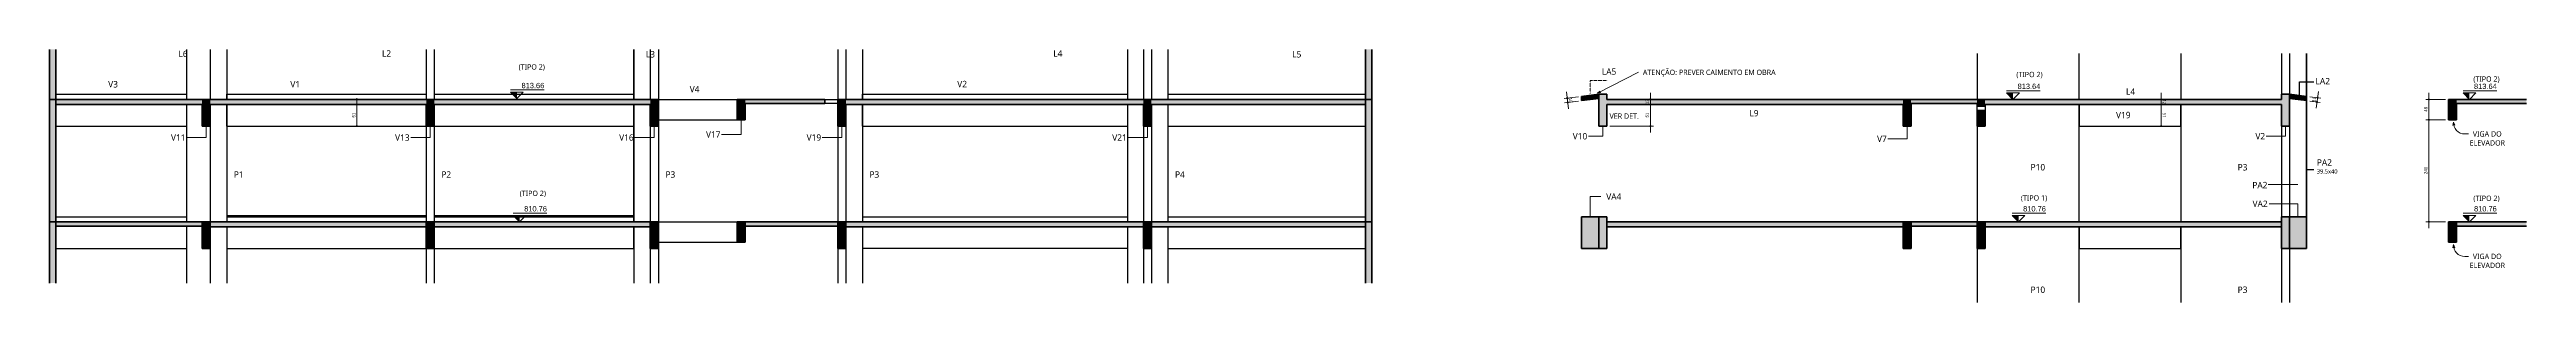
# Model space of a CAD drawing. Header units: centimetres. Extents: x -1981 to 73905, y -3196 to 88043.
# Drawn here: x 2123 to 7943, y 80886 to 81481 of the extents above.
import ezdxf

# ---------------------------------------------------------------- set-up
doc = ezdxf.new("R2010")
doc.units = ezdxf.units.CM
doc.linetypes.add('Dash dot', pattern=[1.5875, 0.635, -0.47625, 0, -0.47625])
for name, color, linetype, lineweight in [('A-ANNO-DIMS', 7, 'Continuous', 9), ('A-ANNO-DIMS-50', 7, 'Continuous', 9), ('A-DETL-THIN', 7, 'Continuous', 25), ('A-FLOR', 7, 'Continuous', 25), ('A-FLOR-IDEN', 7, 'Continuous', 9), ('G-ANNO-DIMS', 7, 'Continuous', 9), ('G-ANNO-TEXT', 7, 'Continuous', 9), ('S-BEAM', 7, 'Continuous', 25), ('S-BEAM-IDEN', 7, 'Continuous', 9), ('S-COLS', 7, 'Continuous', 25), ('S-COLS-IDEN', 7, 'Continuous', 9)]:
    doc.layers.add(name, color=color, linetype=linetype, lineweight=lineweight)
doc.layers.add('A-DETL', color=7, linetype='Continuous', lineweight=18, true_color=0x00a600)
doc.styles.add('Arial_1', font='arial.ttf', dxfattribs={"width": 0.9, "height": 7.5})
doc.styles.add('Arial_2', font='arial.ttf', dxfattribs={"height": 12.5})
doc.styles.add('Gadugi', font='gadugi.ttf', dxfattribs={"height": 15})
doc.styles.add('Gadugi_1', font='gadugi.ttf', dxfattribs={"height": 10})
doc.styles.add('Gadugi_4', font='gadugi.ttf', dxfattribs={"height": 12.5})
doc.styles.add('Gadugi_5', font='gadugi.ttf', dxfattribs={"width": 0.9, "height": 7.5})
doc.dimstyles.new('PED_1_5mm_DIR', dxfattribs={"dimscale": 30.48, "dimtxt": 7.778718, "dimasz": 0.328084, "dimexe": 0.246063, "dimexo": 0.246063, "dimgap": 0.049213, "dimtad": 1, "dimdec": 1, "dimrnd": 0.5, "dimdsep": 46, "dimtxsty": 'Gadugi_5', "dimblk1": 'DOTSMALL', "dimblk2": 'DOTSMALL', "dimsah": 1, "dimcen": 0.09, "dimdle": 0.492126, "dimazin": 0, "dimtfac": 1, "dimtdec": 4, "dimtix": 1, "dimtmove": 0, "dimatfit": 3, "dimfxl": 1, "dimtvp": 1, "dimtolj": 1, "dimtzin": 0, "dimarcsym": 2})
doc.dimstyles.new('PED_1_5mm_ESQ', dxfattribs={"dimscale": 30.48, "dimtxt": 7.651945, "dimasz": 0.328084, "dimexe": 0.246063, "dimexo": 0.246063, "dimgap": 0.049213, "dimtad": 1, "dimdec": 1, "dimrnd": 0.5, "dimdsep": 46, "dimtxsty": 'Arial_1', "dimblk1": 'DOTSMALL', "dimblk2": 'DOTSMALL', "dimsah": 1, "dimcen": 0.09, "dimdle": 0.492126, "dimazin": 0, "dimtfac": 1, "dimtdec": 4, "dimtix": 1, "dimtmove": 0, "dimatfit": 3, "dimfxl": 1, "dimtvp": 1, "dimtolj": 1, "dimtzin": 0, "dimarcsym": 2})

# ---------------------------------------------------------------- blocks, each defined once
blk = doc.blocks.new('DIMBLOCK257-CT A 001 - CORTE A-A TIPO 2')
at = {"layer": 'A-ANNO-DIMS-50'}
h = blk.add_hatch(color=256, dxfattribs=at)
edge = h.paths.add_edge_path(flags=0)
edge.add_arc((2845.6, 81352), 1.25, 0, 360)
h = blk.add_hatch(color=256, dxfattribs=at)
edge = h.paths.add_edge_path(flags=0)
edge.add_arc((2845.6, 81301), 1.25, 0, 360)
for p, q in [((2845.6, 81367), (2845.6, 81301)), ((2839.8, 81352), (2853.1, 81352)), ((2845.6, 81352), (2839.8, 81352)), ((2839.8, 81301), (2853.1, 81301)), ((2845.6, 81301), (2839.8, 81301))]:
    blk.add_line(p, q, dxfattribs=at)
for centre in [(2845.6, 81352), (2845.6, 81301)]:
    blk.add_circle(centre, 1.25, dxfattribs=at)
at = {"layer": 'A-ANNO-DIMS-50', "color": 0, "insert": (2834.3, 81321.3), "char_height": 7.5, "width": 12.431, "attachment_point": 1, "rotation": 90, "line_spacing_factor": 0.941778, "style": 'Arial_1'}
blk.add_mtext('51', dxfattribs=at)
blk = doc.blocks.new('_DotSmall')
at = {"color": 0, "linetype": 'ByBlock', "const_width": 0.5}
blk.add_lwpolyline([(-0.0625, 0, 1), (0.0625, 0, 1)], format="xyb", close=True, dxfattribs=at)
blk = doc.blocks.new('Elevações de ponto - SIMBOLO DE NÍVEL-CORTE-2219088-CT A 001 - CORTE A-A TIPO 2')
at = {"layer": 'G-ANNO-DIMS'}
blk.add_hatch(color=256, dxfattribs=at).paths.add_polyline_path([(-660.7, 81380.9), (-660.7, 81365.9), (-675.7, 81380.9)], flags=0)
for p, q in [((-596.5, 81386), (-675.7, 81386)), ((-660.7, 81365.9), (-675.7, 81380.9)), ((-675.7, 81380.9), (-645.7, 81380.9)), ((-645.7, 81380.9), (-660.7, 81365.9))]:
    blk.add_line(p, q, dxfattribs=at)
blk = doc.blocks.new('DIMBLOCK258-CT A 002 - CORTE B-B TIPO 2')
at = {"layer": 'A-ANNO-DIMS-50'}
h = blk.add_hatch(color=256, dxfattribs=at)
edge = h.paths.add_edge_path(flags=0)
edge.add_arc((7084.8, 81364), 1.25, 0, 360)
h = blk.add_hatch(color=256, dxfattribs=at)
edge = h.paths.add_edge_path(flags=0)
edge.add_arc((7084.8, 81352), 1.25, 0, 360)
for p, q in [((7079.1, 81364), (7092.3, 81364)), ((7084.8, 81364), (7079.1, 81364)), ((7084.8, 81379), (7084.8, 81352)), ((7079.1, 81352), (7092.3, 81352)), ((7084.8, 81352), (7079.1, 81352))]:
    blk.add_line(p, q, dxfattribs=at)
for centre in [(7084.8, 81364), (7084.8, 81352)]:
    blk.add_circle(centre, 1.25, dxfattribs=at)
at = {"layer": 'A-ANNO-DIMS-50', "color": 0, "insert": (7096.1, 81363.7), "char_height": 7.5, "width": 13.772, "attachment_point": 1, "rotation": 270, "line_spacing_factor": 1.02016, "style": 'Gadugi_5'}
blk.add_mtext('12', dxfattribs=at)
blk = doc.blocks.new('DIMBLOCK259-CT A 002 - CORTE B-B TIPO 2')
at = {"layer": 'A-ANNO-DIMS-50'}
h = blk.add_hatch(color=256, dxfattribs=at)
edge = h.paths.add_edge_path(flags=0)
edge.add_arc((7084.8, 81352), 1.25, 0, 360)
h = blk.add_hatch(color=256, dxfattribs=at)
edge = h.paths.add_edge_path(flags=0)
edge.add_arc((7084.8, 81301), 1.25, 0, 360)
for p, q in [((7079.1, 81352), (7092.3, 81352)), ((7084.8, 81352), (7079.1, 81352)), ((7084.8, 81352), (7084.8, 81301)), ((7079.1, 81301), (7092.3, 81301)), ((7084.8, 81301), (7079.1, 81301))]:
    blk.add_line(p, q, dxfattribs=at)
for centre in [(7084.8, 81352), (7084.8, 81301)]:
    blk.add_circle(centre, 1.25, dxfattribs=at)
at = {"layer": 'A-ANNO-DIMS-50', "color": 0, "insert": (7096.1, 81332.2), "char_height": 7.5, "width": 13.772, "attachment_point": 1, "rotation": 270, "line_spacing_factor": 1.02016, "style": 'Gadugi_5'}
blk.add_mtext('51', dxfattribs=at)
blk = doc.blocks.new('DIMBLOCK260-CT A 002 - CORTE B-B TIPO 2')
at = {"layer": 'A-ANNO-DIMS-50'}
h = blk.add_hatch(color=256, dxfattribs=at)
edge = h.paths.add_edge_path(flags=0)
edge.add_arc((7452.2, 81367.8), 1.25, 0, 360)
h = blk.add_hatch(color=256, dxfattribs=at)
edge = h.paths.add_edge_path(flags=0)
edge.add_arc((7451, 81357.8), 1.25, 0, 360)
for p, q in [((7433.7, 81370.1), (7459.7, 81366.8)), ((7452.2, 81367.8), (7433.7, 81370.1)), ((7433.7, 81360), (7458.4, 81356.9)), ((7451, 81357.8), (7433.7, 81360)), ((7454.1, 81382.6), (7449.1, 81342.9))]:
    blk.add_line(p, q, dxfattribs=at)
for centre in [(7452.2, 81367.8), (7451, 81357.8)]:
    blk.add_circle(centre, 1.25, dxfattribs=at)
at = {"layer": 'A-ANNO-DIMS-50', "color": 0, "insert": (7439.8, 81359), "char_height": 7.5, "width": 12.431, "attachment_point": 1, "rotation": 82.87498, "line_spacing_factor": 0.941778, "style": 'Arial_1'}
blk.add_mtext('10', dxfattribs=at)
blk = doc.blocks.new('DIMBLOCK261-CT A 002 - CORTE B-B TIPO 2')
at = {"layer": 'A-ANNO-DIMS-50'}
h = blk.add_hatch(color=256, dxfattribs=at)
edge = h.paths.add_edge_path(flags=0)
edge.add_arc((5689.1, 81366.7), 1.25, 0, 360)
h = blk.add_hatch(color=256, dxfattribs=at)
edge = h.paths.add_edge_path(flags=0)
edge.add_arc((5690.4, 81356.8), 1.25, 0, 360)
for p, q in [((5715.7, 81370.1), (5681.7, 81365.8)), ((5715.7, 81360), (5682.9, 81355.9)), ((5687.3, 81381.6), (5692.2, 81341.9)), ((5689.1, 81366.7), (5715.7, 81370.1)), ((5690.4, 81356.8), (5715.7, 81360))]:
    blk.add_line(p, q, dxfattribs=at)
for centre in [(5689.1, 81366.7), (5690.4, 81356.8)]:
    blk.add_circle(centre, 1.25, dxfattribs=at)
at = {"layer": 'A-ANNO-DIMS-50', "color": 0, "insert": (5700.2, 81368.3), "char_height": 7.5, "width": 12.431, "attachment_point": 1, "rotation": 277.12502, "line_spacing_factor": 0.941778, "style": 'Arial_1'}
blk.add_mtext('10', dxfattribs=at)
blk = doc.blocks.new('DIMBLOCK262-CT A 002 - CORTE B-B TIPO 2')
at = {"layer": 'A-ANNO-DIMS-50'}
h = blk.add_hatch(color=256, dxfattribs=at)
edge = h.paths.add_edge_path(flags=0)
edge.add_arc((5884.6, 81364), 1.25, 0, 360)
h = blk.add_hatch(color=256, dxfattribs=at)
edge = h.paths.add_edge_path(flags=0)
edge.add_arc((5884.6, 81352), 1.25, 0, 360)
for p, q in [((5878.8, 81364), (5892.1, 81364)), ((5884.6, 81364), (5878.8, 81364)), ((5884.6, 81379), (5884.6, 81352)), ((5878.8, 81352), (5892.1, 81352)), ((5884.6, 81352), (5878.8, 81352))]:
    blk.add_line(p, q, dxfattribs=at)
for centre in [(5884.6, 81364), (5884.6, 81352)]:
    blk.add_circle(centre, 1.25, dxfattribs=at)
at = {"layer": 'A-ANNO-DIMS-50', "color": 0, "insert": (5873.3, 81352.8), "char_height": 7.5, "width": 12.431, "attachment_point": 1, "rotation": 90, "line_spacing_factor": 0.941778, "style": 'Arial_1'}
blk.add_mtext('12', dxfattribs=at)
blk = doc.blocks.new('DIMBLOCK263-CT A 002 - CORTE B-B TIPO 2')
at = {"layer": 'A-ANNO-DIMS-50'}
h = blk.add_hatch(color=256, dxfattribs=at)
edge = h.paths.add_edge_path(flags=0)
edge.add_arc((5884.6, 81352), 1.25, 0, 360)
h = blk.add_hatch(color=256, dxfattribs=at)
edge = h.paths.add_edge_path(flags=0)
edge.add_arc((5884.6, 81301), 1.25, 0, 360)
for p, q in [((5878.8, 81352), (5892.1, 81352)), ((5884.6, 81352), (5878.8, 81352)), ((5884.6, 81352), (5884.6, 81286)), ((5789.7, 81301), (5892.1, 81301)), ((5884.6, 81301), (5789.7, 81301))]:
    blk.add_line(p, q, dxfattribs=at)
for centre in [(5884.6, 81352), (5884.6, 81301)]:
    blk.add_circle(centre, 1.25, dxfattribs=at)
at = {"layer": 'A-ANNO-DIMS-50', "color": 0, "insert": (5873.3, 81321.3), "char_height": 7.5, "width": 12.431, "attachment_point": 1, "rotation": 90, "line_spacing_factor": 0.941778, "style": 'Arial_1'}
blk.add_mtext('51', dxfattribs=at)
blk = doc.blocks.new('Elevações de ponto - SIMBOLO DE NÍVEL-CORTE-2219088-CT A 002 - CORTE B-B TIPO 2')
at = {"layer": 'G-ANNO-DIMS'}
blk.add_hatch(color=256, dxfattribs=at).paths.add_polyline_path([(57.5, 81379), (57.5, 81364), (42.5, 81379)], flags=0)
for p, q in [((121.7, 81384.1), (42.5, 81384.1)), ((57.5, 81364), (42.5, 81379)), ((42.5, 81379), (72.5, 81379)), ((72.5, 81379), (57.5, 81364))]:
    blk.add_line(p, q, dxfattribs=at)
blk = doc.blocks.new('DIMBLOCK264-CT G 001 - CORTE DO ELEVADOR')
at = {"layer": 'A-ANNO-DIMS-50'}
h = blk.add_hatch(color=256, dxfattribs=at)
edge = h.paths.add_edge_path(flags=0)
edge.add_arc((7713.9, 81364), 1.25, 0, 360)
h = blk.add_hatch(color=256, dxfattribs=at)
edge = h.paths.add_edge_path(flags=0)
edge.add_arc((7713.9, 81316), 1.25, 0, 360)
for p, q in [((7752.5, 81364), (7706.4, 81364)), ((7713.9, 81379), (7713.9, 81301)), ((7713.9, 81364), (7752.5, 81364)), ((7752.5, 81316), (7706.4, 81316)), ((7713.9, 81316), (7752.5, 81316))]:
    blk.add_line(p, q, dxfattribs=at)
for centre in [(7713.9, 81364), (7713.9, 81316)]:
    blk.add_circle(centre, 1.25, dxfattribs=at)
at = {"layer": 'A-ANNO-DIMS-50', "color": 0, "insert": (7702.6, 81334.8), "char_height": 7.5, "width": 12.431, "attachment_point": 1, "rotation": 90, "line_spacing_factor": 0.941778, "style": 'Arial_1'}
blk.add_mtext('48', dxfattribs=at)
blk = doc.blocks.new('Elevações de ponto - SIMBOLO DE NÍVEL-CORTE-2219088-CT G 001 - CORTE DO ELEVADOR')
at = {"layer": 'G-ANNO-DIMS'}
blk.add_hatch(color=256, dxfattribs=at).paths.add_polyline_path([(-94.3, 81379), (-94.3, 81364), (-109.3, 81379)], flags=0)
for p, q in [((-30.1, 81384.1), (-109.3, 81384.1)), ((-94.3, 81364), (-109.3, 81379)), ((-109.3, 81379), (-79.3, 81379)), ((-79.3, 81379), (-94.3, 81364))]:
    blk.add_line(p, q, dxfattribs=at)
blk = doc.blocks.new('DIMBLOCK265-CT G 001 - CORTE DO ELEVADOR')
at = {"layer": 'A-ANNO-DIMS-50'}
h = blk.add_hatch(color=256, dxfattribs=at)
edge = h.paths.add_edge_path(flags=0)
edge.add_arc((7713.9, 81316), 1.25, 0, 360)
h = blk.add_hatch(color=256, dxfattribs=at)
edge = h.paths.add_edge_path(flags=0)
edge.add_arc((7713.9, 81076), 1.25, 0, 360)
for p, q in [((7752.5, 81316), (7706.4, 81316)), ((7713.9, 81331), (7713.9, 81061)), ((7713.9, 81316), (7752.5, 81316)), ((7752.5, 81076), (7706.4, 81076)), ((7713.9, 81076), (7752.5, 81076))]:
    blk.add_line(p, q, dxfattribs=at)
for centre in [(7713.9, 81316), (7713.9, 81076)]:
    blk.add_circle(centre, 1.25, dxfattribs=at)
at = {"layer": 'A-ANNO-DIMS-50', "color": 0, "insert": (7702.6, 81188.2), "char_height": 7.5, "width": 18.647, "attachment_point": 1, "rotation": 90, "line_spacing_factor": 0.941778, "style": 'Arial_1'}
blk.add_mtext('240', dxfattribs=at)

msp = doc.modelspace()

# ---------------------------------------------------------------- hatches: boundary and pattern name
at = {"layer": 'A-FLOR', "true_color": 0xa6a6a6}
for points in [[(2138.34, 81352), (2481.83, 81352), (2481.83, 81364), (2138.34, 81364)], [(2513.94, 81352), (3008.33, 81352), (3008.33, 81364), (2500.83, 81364), (2500.83, 81352)], [(3526.55, 81352), (3534.83, 81352), (3534.83, 81364), (3027.33, 81364), (3027.33, 81352), (3495.85, 81352)], [(3886.45, 81354), (3945.33, 81354), (3945.33, 81364), (3757.83, 81364), (3757.83, 81354), (3765.38, 81354)], [(3994.33, 81352), (4693.34, 81352), (4693.34, 81364), (3994.33, 81364)], [(4712.34, 81352), (5215.34, 81352), (5215.34, 81364), (4712.34, 81364)], [(5723.17, 81360.92), (5763.17, 81365.92), (5763.17, 81376), (5723.17, 81371), (5723.17, 81365.92)], [(6478.24, 81352), (6478.24, 81364), (5782.17, 81364), (5782.17, 81352)], [(6497.24, 81354), (6652.24, 81354), (6652.24, 81364), (6497.24, 81364)], [(7259.32, 81352), (7367.24, 81352), (7367.24, 81364), (6671.24, 81364), (6671.24, 81352), (7231.12, 81352)], [(7426.24, 81360.92), (7426.24, 81371), (7386.24, 81376), (7386.24, 81365.92), (7401.62, 81364)], [(7943.07, 81354), (7943.07, 81364), (7778.97, 81364), (7778.97, 81354)], [(2500.83, 81064), (3008.33, 81064), (3008.33, 81076), (2500.83, 81076), (2500.83, 81066)], [(3534.83, 81064), (3534.83, 81076), (3027.33, 81076), (3027.33, 81064), (3534.07, 81064)], [(3994.33, 81064), (4693.34, 81064), (4693.34, 81076), (3994.33, 81076)], [(4712.34, 81064), (5215.34, 81064), (5215.34, 81076), (4712.34, 81076)], [(6478.24, 81064), (6478.24, 81076), (5782.17, 81076), (5782.17, 81064)], [(6497.24, 81066), (6652.24, 81066), (6652.24, 81076), (6497.24, 81076)], [(7254.62, 81064), (7367.24, 81064), (7367.24, 81076), (6671.24, 81076), (6671.24, 81064), (7131.24, 81064)], [(7778.97, 81066), (7943.07, 81066), (7943.07, 81076), (7778.97, 81076)]]:
    msp.add_hatch(color=253, dxfattribs=at).paths.add_polyline_path(points, flags=0)
h = msp.add_hatch(color=253, dxfattribs=at)
h.paths.add_polyline_path([(3886.45, 81066), (3975.33, 81066), (3975.33, 81076), (3757.83, 81076), (3757.83, 81066), (3765.38, 81066)], flags=0)
h.paths.add_polyline_path([(2138.34, 81066), (2481.83, 81066), (2481.83, 81076), (2138.34, 81076)], flags=0)
at = {"layer": 'S-BEAM', "true_color": 0xa6a6a6}
for points in [[(2500.83, 81301), (2500.83, 81364), (2481.83, 81364), (2481.83, 81301)], [(3027.33, 81301), (3027.33, 81364), (3008.33, 81364), (3008.33, 81301)], [(3535.35, 81301), (3553.83, 81301), (3553.83, 81364), (3534.83, 81364), (3534.83, 81301)], [(3757.83, 81316), (3757.83, 81364), (3738.83, 81364), (3738.83, 81316)], [(3994.33, 81301), (3994.33, 81364), (3975.33, 81364), (3975.33, 81301), (3993.35, 81301)], [(4712.34, 81301), (4712.34, 81364), (4693.34, 81364), (4693.34, 81301)], [(5782.17, 81301), (5782.17, 81376), (5763.17, 81376), (5763.17, 81301)], [(6497.24, 81301), (6497.24, 81364), (6478.24, 81364), (6478.24, 81301)], [(7386.24, 81301), (7386.24, 81376), (7367.24, 81376), (7367.24, 81301)], [(7759.97, 81316), (7778.97, 81316), (7778.97, 81364), (7759.97, 81364), (7759.97, 81354)], [(2500.83, 81013), (2500.83, 81076), (2481.83, 81076), (2481.83, 81013)], [(3008.33, 81013), (3027.33, 81013), (3027.33, 81076), (3008.33, 81076), (3008.33, 81015)], [(3535.35, 81013), (3553.83, 81013), (3553.83, 81076), (3534.83, 81076), (3534.83, 81013)], [(3738.83, 81028), (3757.83, 81028), (3757.83, 81076), (3738.83, 81076), (3738.83, 81049.18)], [(3975.33, 81013), (3994.33, 81013), (3994.33, 81076), (3975.33, 81076), (3975.33, 81014.5)], [(4712.34, 81013), (4712.34, 81076), (4693.34, 81076), (4693.34, 81013)], [(5763.17, 81013), (5763.17, 81088), (5723.17, 81088), (5723.17, 81013)], [(5782.17, 81013), (5782.17, 81088), (5763.17, 81088), (5763.17, 81013)], [(6497.24, 81013), (6497.24, 81076), (6478.24, 81076), (6478.24, 81013)], [(6671.24, 81013), (6671.24, 81076), (6652.24, 81076), (6652.24, 81013), (6667.08, 81013)], [(7367.24, 81013), (7386.24, 81013), (7386.24, 81088), (7367.24, 81088), (7367.24, 81014.5)], [(7426.24, 81013), (7426.24, 81088), (7386.24, 81088), (7386.24, 81013)], [(7759.97, 81028), (7778.97, 81028), (7778.97, 81076), (7759.97, 81076), (7759.97, 81066)]]:
    msp.add_hatch(color=253, dxfattribs=at).paths.add_polyline_path(points, flags=0)
h = msp.add_hatch(color=253, dxfattribs=at)
h.paths.add_polyline_path([(6671.24, 81301), (6671.24, 81338), (6652.24, 81338), (6652.24, 81301), (6667.08, 81301)], flags=0)
h.paths.add_polyline_path([(6671.24, 81348), (6671.24, 81364), (6652.24, 81364), (6652.24, 81348), (6670.18, 81348)], flags=0)
at = {"layer": 'S-COLS', "true_color": 0xa6a6a6}
for points in [[(2125.11, 81364), (2138.34, 81364), (2138.34, 81481.23), (2123.34, 81481.23), (2123.34, 81364)], [(5215.34, 81364), (5230.34, 81364), (5230.34, 81481.23), (5215.34, 81481.23), (5215.34, 81376)], [(2123.34, 81076), (2138.34, 81076), (2138.34, 81364), (2123.34, 81364)], [(5230.34, 81076), (5230.34, 81364), (5215.34, 81364), (5215.34, 81076)], [(2123.34, 80931.74), (2138.34, 80931.74), (2138.34, 81076), (2123.34, 81076), (2123.34, 81013)], [(5222.53, 80931.74), (5230.34, 80931.74), (5230.34, 81076), (5215.34, 81076), (5215.34, 80931.74)]]:
    msp.add_hatch(color=253, dxfattribs=at).paths.add_polyline_path(points, flags=0)

# ---------------------------------------------------------------- linework, layer by layer
at = {"layer": 'A-DETL', "color": 7, "linetype": 'Dash dot'}
for p, q in [((5743.17, 81378), (5743.17, 81408)), ((5743.17, 81408), (5783.17, 81408))]:
    msp.add_line(p, q, dxfattribs=at)
at = {"layer": 'A-DETL-THIN'}
for p, q in [((7409.56, 81373.09), (7409.56, 81405.09)), ((7409.56, 81405.09), (7443.56, 81405.09)), ((7426.24, 81199.09), (7443.56, 81199.09))]:
    msp.add_line(p, q, dxfattribs=at)
at = {"layer": 'A-FLOR', "lineweight": 50}
for p, q in [((2481.83, 81364), (2138.34, 81364)), ((3008.33, 81364), (2500.83, 81364)), ((3534.83, 81364), (3027.33, 81364)), ((3945.33, 81364), (3757.83, 81364)), ((3945.33, 81354), (3945.33, 81364)), ((4693.34, 81364), (3994.33, 81364)), ((5215.34, 81364), (4712.34, 81364)), ((6478.24, 81364), (5782.17, 81364)), ((6652.24, 81364), (6497.24, 81364)), ((7367.24, 81364), (6671.24, 81364)), ((7943.07, 81364), (7778.97, 81364)), ((2138.34, 81352), (2481.83, 81352)), ((2500.83, 81352), (3008.33, 81352)), ((3027.33, 81352), (3534.83, 81352)), ((3757.83, 81354), (3945.33, 81354)), ((3994.33, 81352), (4693.34, 81352)), ((4712.34, 81352), (5215.34, 81352)), ((5782.17, 81352), (6478.24, 81352)), ((6497.24, 81354), (6652.24, 81354)), ((6671.24, 81352), (7367.24, 81352)), ((7778.97, 81354), (7943.07, 81354)), ((2481.83, 81076), (2138.34, 81076)), ((3008.33, 81076), (2500.83, 81076)), ((3534.83, 81076), (3027.33, 81076)), ((3975.33, 81076), (3757.83, 81076)), ((4693.34, 81076), (3994.33, 81076)), ((5215.34, 81076), (4712.34, 81076)), ((6478.24, 81076), (5782.17, 81076)), ((6652.24, 81076), (6497.24, 81076)), ((7367.24, 81076), (6671.24, 81076)), ((7943.07, 81076), (7778.97, 81076)), ((2138.34, 81066), (2481.83, 81066)), ((2500.83, 81064), (3008.33, 81064)), ((3027.33, 81064), (3534.83, 81064)), ((3757.83, 81066), (3975.33, 81066)), ((3994.33, 81064), (4693.34, 81064)), ((4712.34, 81064), (5215.34, 81064)), ((5782.17, 81064), (6478.24, 81064)), ((6497.24, 81066), (6652.24, 81066)), ((6671.24, 81064), (7367.24, 81064)), ((7778.97, 81066), (7943.07, 81066))]:
    msp.add_line(p, q, dxfattribs=at)
at = {"layer": 'A-FLOR'}
for p, q in [((2138.34, 81364), (2138.34, 81352)), ((3945.33, 81364), (3975.33, 81364)), ((5215.34, 81352), (5215.34, 81364)), ((3975.33, 81354), (3945.33, 81354)), ((2138.34, 81076), (2138.34, 81066)), ((2481.83, 81066), (2481.83, 81076)), ((2500.83, 81076), (2500.83, 81064)), ((3008.33, 81064), (3008.33, 81076)), ((3027.33, 81076), (3027.33, 81064)), ((3534.83, 81064), (3534.83, 81076)), ((3757.83, 81076), (3757.83, 81066)), ((3975.33, 81066), (3975.33, 81076)), ((3994.33, 81076), (3994.33, 81064)), ((4693.34, 81064), (4693.34, 81076)), ((4712.34, 81076), (4712.34, 81064)), ((5215.34, 81064), (5215.34, 81076)), ((5782.17, 81076), (5782.17, 81064)), ((6478.24, 81064), (6478.24, 81076)), ((6497.24, 81076), (6497.24, 81066)), ((6652.24, 81066), (6652.24, 81076)), ((6671.24, 81076), (6671.24, 81064)), ((7367.24, 81064), (7367.24, 81076)), ((7778.97, 81076), (7778.97, 81066))]:
    msp.add_line(p, q, dxfattribs=at)
at = {"layer": 'A-FLOR', "color": 190, "lineweight": 70, "true_color": 0x8000ff}
for p, q in [((5763.17, 81376), (5723.17, 81371)), ((5723.17, 81371), (5723.17, 81360.92)), ((5723.17, 81360.92), (5763.17, 81365.92)), ((5763.17, 81365.92), (5763.17, 81376)), ((7426.24, 81371), (7386.24, 81376)), ((7386.24, 81376), (7386.24, 81365.92)), ((7386.24, 81365.92), (7426.24, 81360.92)), ((7426.24, 81360.92), (7426.24, 81371))]:
    msp.add_line(p, q, dxfattribs=at)
at = {"layer": 'G-ANNO-TEXT'}
for p, q in [((5760.43, 81378.26), (5856.79, 81427.53)), ((5760.43, 81378.26), (5766.2, 81383.46)), ((5760.43, 81378.26), (5768.03, 81379.88)), ((7771.82, 81310.35), (7770.46, 81302.7)), ((7771.82, 81310.35), (7774.47, 81303.05)), ((7797.92, 81282.7), (7806.84, 81282.7)), ((7771.82, 81022.35), (7770.46, 81014.7)), ((7771.82, 81022.35), (7774.47, 81015.05)), ((7797.92, 80994.7), (7806.84, 80994.7))]:
    msp.add_line(p, q, dxfattribs=at)
for centre in [(7797.92, 81308.83), (7797.92, 81020.83)]:
    msp.add_arc(centre, 26.14, 176.675422, 270, dxfattribs=at)
at = {"layer": 'S-BEAM'}
for p, q in [((2138.34, 81376), (2446.08, 81376)), ((2446.08, 81364), (2446.08, 81376)), ((2539.58, 81376), (3008.33, 81376)), ((2539.58, 81364), (2539.58, 81376)), ((3027.33, 81376), (3496.08, 81376)), ((3496.08, 81364), (3496.08, 81376)), ((3553.83, 81364), (3738.83, 81364)), ((4033.07, 81376), (4656.09, 81376)), ((4033.07, 81364), (4033.07, 81376)), ((4656.09, 81376), (4656.09, 81364)), ((4751.09, 81376), (4751.09, 81364)), ((4751.09, 81376), (5215.34, 81376)), ((5763.17, 81376), (5763.17, 81365.92)), ((7386.24, 81365.92), (7386.24, 81376)), ((2446.08, 81301), (2446.08, 81352)), ((2539.58, 81301), (2539.58, 81352)), ((3496.08, 81301), (3496.08, 81352)), ((3553.83, 81316), (3738.83, 81316)), ((4033.07, 81301), (4033.07, 81352)), ((4656.09, 81352), (4656.09, 81301)), ((4751.09, 81352), (4751.09, 81301)), ((6652.24, 81338), (6652.24, 81348)), ((6671.24, 81348), (6671.24, 81338)), ((6892.24, 81352), (6892.24, 81301)), ((7131.24, 81301), (7131.24, 81352)), ((2138.34, 81301), (2446.08, 81301)), ((2539.58, 81301), (3008.33, 81301)), ((3027.33, 81301), (3496.08, 81301)), ((4033.07, 81301), (4656.09, 81301)), ((4751.09, 81301), (5215.34, 81301)), ((6892.24, 81301), (7131.24, 81301)), ((2138.34, 81088), (2446.08, 81088)), ((2446.08, 81076), (2446.08, 81088)), ((2481.83, 81076), (2481.83, 81066)), ((2500.83, 81064), (2500.83, 81076)), ((2539.58, 81088), (3008.33, 81088)), ((2539.58, 81088), (2539.58, 81076)), ((3008.33, 81076), (3008.33, 81064)), ((3027.33, 81088), (3496.08, 81088)), ((3027.33, 81064), (3027.33, 81076)), ((3496.08, 81076), (3496.08, 81088)), ((3534.83, 81076), (3534.83, 81064)), ((3553.83, 81076), (3738.83, 81076)), ((3757.83, 81066), (3757.83, 81076)), ((3975.33, 81076), (3975.33, 81066)), ((3994.33, 81064), (3994.33, 81076)), ((4033.07, 81088), (4656.09, 81088)), ((4033.07, 81088), (4033.07, 81076)), ((4656.09, 81088), (4656.09, 81076)), ((4693.34, 81076), (4693.34, 81064)), ((4712.34, 81064), (4712.34, 81076)), ((4751.09, 81088), (5215.34, 81088)), ((4751.09, 81088), (4751.09, 81076)), ((5763.17, 81088), (5763.17, 81013)), ((5782.17, 81064), (5782.17, 81076)), ((6478.24, 81076), (6478.24, 81064)), ((6497.24, 81066), (6497.24, 81076)), ((6652.24, 81076), (6652.24, 81066)), ((6671.24, 81064), (6671.24, 81076)), ((7367.24, 81076), (7367.24, 81064)), ((7386.24, 81013), (7386.24, 81088)), ((7778.97, 81066), (7778.97, 81076)), ((2138.34, 81013), (2446.08, 81013)), ((2446.08, 81013), (2446.08, 81066)), ((2539.58, 81064), (2539.58, 81013)), ((2539.58, 81013), (3008.33, 81013)), ((3027.33, 81013), (3496.08, 81013)), ((3496.08, 81013), (3496.08, 81064)), ((3553.83, 81028), (3738.83, 81028)), ((4033.07, 81064), (4033.07, 81013)), ((4656.09, 81013), (4033.07, 81013)), ((4656.09, 81064), (4656.09, 81013)), ((4751.09, 81064), (4751.09, 81013)), ((4751.09, 81013), (5215.34, 81013)), ((6892.24, 81064), (6892.24, 81013)), ((6892.24, 81013), (7131.24, 81013)), ((7131.24, 81013), (7131.24, 81064))]:
    msp.add_line(p, q, dxfattribs=at)
at = {"layer": 'S-BEAM', "lineweight": 50}
for p, q in [((2500.83, 81364), (2481.83, 81364)), ((3027.33, 81364), (3008.33, 81364)), ((3553.83, 81364), (3534.83, 81364)), ((3553.83, 81301), (3553.83, 81364)), ((3757.83, 81364), (3738.83, 81364)), ((3738.83, 81364), (3738.83, 81316)), ((3994.33, 81364), (3975.33, 81364)), ((3975.33, 81364), (3975.33, 81301)), ((4712.34, 81364), (4693.34, 81364)), ((5782.17, 81376), (5763.17, 81376)), ((5763.17, 81365.92), (5763.17, 81301)), ((5782.17, 81364), (5782.17, 81376)), ((6497.24, 81364), (6478.24, 81364)), ((6671.24, 81364), (6652.24, 81364)), ((7386.24, 81376), (7367.24, 81376)), ((7367.24, 81376), (7367.24, 81364)), ((7386.24, 81301), (7386.24, 81365.92)), ((7778.97, 81364), (7759.97, 81364)), ((7759.97, 81364), (7759.97, 81316)), ((2481.83, 81352), (2481.83, 81301)), ((2500.83, 81301), (2500.83, 81352)), ((3008.33, 81352), (3008.33, 81301)), ((3027.33, 81301), (3027.33, 81352)), ((3534.83, 81352), (3534.83, 81301)), ((3738.83, 81316), (3757.83, 81316)), ((3757.83, 81316), (3757.83, 81354)), ((3994.33, 81301), (3994.33, 81352)), ((4693.34, 81352), (4693.34, 81301)), ((4712.34, 81301), (4712.34, 81352)), ((5782.17, 81301), (5782.17, 81352)), ((6478.24, 81352), (6478.24, 81301)), ((6497.24, 81301), (6497.24, 81354)), ((6652.24, 81354), (6652.24, 81348)), ((6652.24, 81348), (6671.24, 81348)), ((6652.24, 81338), (6652.24, 81301)), ((6671.24, 81338), (6652.24, 81338)), ((6671.24, 81348), (6671.24, 81352)), ((6671.24, 81301), (6671.24, 81338)), ((7367.24, 81352), (7367.24, 81301)), ((7759.97, 81316), (7778.97, 81316)), ((7778.97, 81316), (7778.97, 81354)), ((2481.83, 81301), (2500.83, 81301)), ((3008.33, 81301), (3027.33, 81301)), ((3534.83, 81301), (3553.83, 81301)), ((3975.33, 81301), (3994.33, 81301)), ((4693.34, 81301), (4712.34, 81301)), ((5763.17, 81301), (5782.17, 81301)), ((6478.24, 81301), (6497.24, 81301)), ((6652.24, 81301), (6671.24, 81301)), ((7367.24, 81301), (7386.24, 81301)), ((2500.83, 81076), (2481.83, 81076)), ((3027.33, 81076), (3008.33, 81076)), ((3553.83, 81076), (3534.83, 81076)), ((3553.83, 81013), (3553.83, 81076)), ((3757.83, 81076), (3738.83, 81076)), ((3738.83, 81076), (3738.83, 81028)), ((3994.33, 81076), (3975.33, 81076)), ((4712.34, 81076), (4693.34, 81076)), ((5782.17, 81088), (5763.17, 81088)), ((5782.17, 81076), (5782.17, 81088)), ((6497.24, 81076), (6478.24, 81076)), ((6671.24, 81076), (6652.24, 81076)), ((7386.24, 81088), (7367.24, 81088)), ((7367.24, 81088), (7367.24, 81076)), ((7778.97, 81076), (7759.97, 81076)), ((7759.97, 81076), (7759.97, 81028)), ((2481.83, 81066), (2481.83, 81013)), ((2481.83, 81013), (2500.83, 81013)), ((2500.83, 81013), (2500.83, 81064)), ((3008.33, 81064), (3008.33, 81013)), ((3008.33, 81013), (3027.33, 81013)), ((3027.33, 81013), (3027.33, 81064)), ((3534.83, 81064), (3534.83, 81013)), ((3534.83, 81013), (3553.83, 81013)), ((3738.83, 81028), (3757.83, 81028)), ((3757.83, 81028), (3757.83, 81066)), ((3975.33, 81066), (3975.33, 81013)), ((3975.33, 81013), (3994.33, 81013)), ((3994.33, 81013), (3994.33, 81064)), ((4693.34, 81064), (4693.34, 81013)), ((4693.34, 81013), (4712.34, 81013)), ((4712.34, 81013), (4712.34, 81064)), ((5763.17, 81013), (5782.17, 81013)), ((5782.17, 81013), (5782.17, 81064)), ((6478.24, 81064), (6478.24, 81013)), ((6478.24, 81013), (6497.24, 81013)), ((6497.24, 81013), (6497.24, 81066)), ((6652.24, 81066), (6652.24, 81013)), ((6652.24, 81013), (6671.24, 81013)), ((6671.24, 81013), (6671.24, 81064)), ((7367.24, 81064), (7367.24, 81013)), ((7367.24, 81013), (7386.24, 81013)), ((7759.97, 81028), (7778.97, 81028)), ((7778.97, 81028), (7778.97, 81066))]:
    msp.add_line(p, q, dxfattribs=at)
at = {"layer": 'S-BEAM', "color": 190, "lineweight": 70, "true_color": 0x8000ff}
for p, q in [((2539.58, 81090), (3008.33, 81090)), ((3027.33, 81090), (3495.85, 81090)), ((3495.85, 81088), (3495.85, 81090)), ((5763.17, 81088), (5723.17, 81088)), ((5723.17, 81088), (5723.17, 81013)), ((5763.17, 81013), (5763.17, 81088)), ((7426.24, 81088), (7386.24, 81088)), ((7386.24, 81088), (7386.24, 81013)), ((7426.24, 81013), (7426.24, 81088)), ((5723.17, 81013), (5763.17, 81013)), ((7386.24, 81013), (7426.24, 81013))]:
    msp.add_line(p, q, dxfattribs=at)
at = {"layer": 'S-BEAM-IDEN'}
for p, q in [((3748.33, 81316), (3748.33, 81281.57)), ((2491.33, 81274.07), (2445.4, 81274.07)), ((2491.33, 81301), (2491.33, 81274.07)), ((3017.83, 81274.07), (2971.9, 81274.07)), ((3017.83, 81301), (3017.83, 81274.07)), ((3544.33, 81274.07), (3498.4, 81274.07)), ((3544.33, 81301), (3544.33, 81274.07)), ((3748.33, 81281.57), (3702.4, 81281.57)), ((3984.83, 81274.07), (3938.9, 81274.07)), ((3984.83, 81301), (3984.83, 81274.07)), ((4702.84, 81274.07), (4656.92, 81274.07)), ((4702.84, 81301), (4702.84, 81274.07)), ((5772.67, 81277.17), (5738.91, 81277.17)), ((5772.67, 81301), (5772.67, 81277.17)), ((6487.74, 81271.17), (6442.43, 81271.17)), ((6487.74, 81301), (6487.74, 81271.17)), ((7376.74, 81277.17), (7331.43, 81277.17)), ((7376.74, 81301), (7376.74, 81277.17)), ((5743.17, 81135.29), (5767.89, 81135.29)), ((5743.17, 81088), (5743.17, 81135.29)), ((7406.24, 81118.32), (7338.21, 81118.32)), ((7406.24, 81088), (7406.24, 81118.32))]:
    msp.add_line(p, q, dxfattribs=at)
at = {"layer": 'S-COLS', "lineweight": 50}
for p, q in [((2123.34, 81481.23), (2123.34, 81364)), ((2138.34, 81364), (2138.34, 81481.23)), ((5215.34, 81481.23), (5215.34, 81364)), ((5230.34, 81364), (5230.34, 81481.23)), ((2138.34, 81364), (2123.34, 81364)), ((2123.34, 81364), (2123.34, 81076)), ((2123.34, 81364), (2138.34, 81364)), ((5230.34, 81364), (5215.34, 81364)), ((5215.34, 81364), (5230.34, 81364)), ((5230.34, 81076), (5230.34, 81364)), ((2138.34, 81076), (2138.34, 81352)), ((5215.34, 81352), (5215.34, 81076)), ((2138.34, 81076), (2123.34, 81076)), ((2123.34, 81076), (2123.34, 80931.74)), ((2123.34, 81076), (2138.34, 81076)), ((5230.34, 81076), (5215.34, 81076)), ((5215.34, 81076), (5230.34, 81076)), ((5230.34, 80931.74), (5230.34, 81076)), ((2138.34, 80931.74), (2138.34, 81066)), ((5215.34, 81064), (5215.34, 80931.74))]:
    msp.add_line(p, q, dxfattribs=at)
at = {"layer": 'S-COLS'}
for p, q in [((2446.08, 81364), (2446.08, 81481.23)), ((2500.83, 81481.23), (2500.83, 81364)), ((2539.58, 81481.23), (2539.58, 81364)), ((3008.33, 81481.23), (3008.33, 81364)), ((3027.33, 81481.23), (3027.33, 81364)), ((3496.08, 81481.23), (3496.08, 81364)), ((3534.83, 81481.23), (3534.83, 81364)), ((3553.83, 81481.23), (3553.83, 81364)), ((3975.33, 81481.23), (3975.33, 81364)), ((3994.33, 81481.23), (3994.33, 81364)), ((4033.07, 81481.23), (4033.07, 81364)), ((4656.09, 81481.23), (4656.09, 81364)), ((4693.34, 81481.23), (4693.34, 81364)), ((4712.34, 81481.23), (4712.34, 81364)), ((4751.09, 81481.23), (4751.09, 81364)), ((6652.24, 81471.41), (6652.24, 81364)), ((6892.24, 81364), (6892.24, 81471.41)), ((7131.24, 81471.41), (7131.24, 81364)), ((7367.24, 81471.41), (7367.24, 81376)), ((7386.24, 81471.41), (7386.24, 81376)), ((2138.34, 81352), (2138.34, 81364)), ((5215.34, 81364), (5215.34, 81352)), ((2446.08, 81301), (2446.08, 81352)), ((2539.58, 81352), (2539.58, 81301)), ((3496.08, 81352), (3496.08, 81301)), ((4033.07, 81352), (4033.07, 81301)), ((4656.09, 81352), (4656.09, 81076)), ((4751.09, 81352), (4751.09, 81076)), ((6892.24, 81301), (6892.24, 81352)), ((7131.24, 81352), (7131.24, 81301)), ((2446.08, 81088), (2446.08, 81301)), ((2500.83, 81301), (2500.83, 81076)), ((2539.58, 81301), (2539.58, 81088)), ((3008.33, 81301), (3008.33, 81076)), ((3027.33, 81301), (3027.33, 81076)), ((3496.08, 81301), (3496.08, 81088)), ((3534.83, 81301), (3534.83, 81076)), ((3553.83, 81301), (3553.83, 81076)), ((3975.33, 81301), (3975.33, 81076)), ((3994.33, 81301), (3994.33, 81076)), ((4033.07, 81301), (4033.07, 81088)), ((4693.34, 81301), (4693.34, 81076)), ((4712.34, 81301), (4712.34, 81076)), ((6652.24, 81301), (6652.24, 81076)), ((6892.24, 81076), (6892.24, 81301)), ((7131.24, 81301), (7131.24, 81076)), ((7367.24, 81301), (7367.24, 81088)), ((7386.24, 81301), (7386.24, 81088)), ((2138.34, 81066), (2138.34, 81076)), ((2446.08, 81076), (2446.08, 81088)), ((2539.58, 81088), (2539.58, 81076)), ((3496.08, 81088), (3496.08, 81076)), ((4033.07, 81088), (4033.07, 81076)), ((5215.34, 81076), (5215.34, 81064)), ((2446.08, 81013), (2446.08, 81066)), ((2446.08, 80931.74), (2446.08, 81013)), ((2500.83, 81013), (2500.83, 80931.74)), ((2539.58, 81064), (2539.58, 81013)), ((2539.58, 81013), (2539.58, 80931.74)), ((3008.33, 81013), (3008.33, 80931.74)), ((3027.33, 81013), (3027.33, 80931.74)), ((3496.08, 81064), (3496.08, 81013)), ((3496.08, 81013), (3496.08, 80931.74)), ((3534.83, 81013), (3534.83, 80931.74)), ((3553.83, 81013), (3553.83, 80931.74)), ((3975.33, 81013), (3975.33, 80931.74)), ((3994.33, 81013), (3994.33, 80931.74)), ((4033.07, 81064), (4033.07, 81013)), ((4033.07, 81013), (4033.07, 80931.74)), ((4656.09, 81064), (4656.09, 80931.74)), ((4693.34, 81013), (4693.34, 80931.74)), ((4712.34, 81013), (4712.34, 80931.74)), ((4751.09, 81064), (4751.09, 80931.74)), ((6652.24, 81013), (6652.24, 80886.18)), ((6892.24, 81013), (6892.24, 81064)), ((6892.24, 80886.18), (6892.24, 81013)), ((7131.24, 81064), (7131.24, 81013)), ((7131.24, 81013), (7131.24, 80886.18)), ((7367.24, 81013), (7367.24, 80886.18)), ((7386.24, 81013), (7386.24, 80886.18))]:
    msp.add_line(p, q, dxfattribs=at)
at = {"layer": 'S-COLS', "color": 190, "lineweight": 70, "true_color": 0x8000ff}
for p, q in [((3495.85, 81376), (3495.85, 81481.23)), ((7426.24, 81371), (7426.24, 81471.41)), ((7426.24, 81088), (7426.24, 81360.92)), ((3495.85, 81088), (3495.85, 81301))]:
    msp.add_line(p, q, dxfattribs=at)
at = {"layer": 'S-COLS-IDEN'}
msp.add_line((7406.24, 81163.85), (7336.42, 81163.85), dxfattribs=at)

# ---------------------------------------------------------------- block references
at = {"layer": 'G-ANNO-DIMS'}
for name, p in [('Elevações de ponto - SIMBOLO DE NÍVEL-CORTE-2219088-CT A 001 - CORTE A-A TIPO 2', (3882.2, 0)), ('Elevações de ponto - SIMBOLO DE NÍVEL-CORTE-2219088-CT A 002 - CORTE B-B TIPO 2', (6679.12, 0)), ('Elevações de ponto - SIMBOLO DE NÍVEL-CORTE-2219088-CT G 001 - CORTE DO ELEVADOR', (7903.34, 0)), ('Elevações de ponto - SIMBOLO DE NÍVEL-CORTE-2219088-CT A 001 - CORTE A-A TIPO 2', (3888.44, -289.92)), ('Elevações de ponto - SIMBOLO DE NÍVEL-CORTE-2219088-CT A 002 - CORTE B-B TIPO 2', (6692.08, -288)), ('Elevações de ponto - SIMBOLO DE NÍVEL-CORTE-2219088-CT G 001 - CORTE DO ELEVADOR', (7903.34, -288))]:
    msp.add_blockref(name, p, dxfattribs=at)

# ---------------------------------------------------------------- texts
at = {"layer": 'A-FLOR-IDEN', "char_height": 15, "attachment_point": 1, "style": 'Gadugi'}
for s, insert, width in [('L6', (2426.36, 81478.44), 26.0548), ('L2', (2904.36, 81479.44), 26.0548), ('L3', (3524.36, 81477.44), 26.0548), ('L4', (4481.71, 81479.44), 26.0548), ('L5', (5043.21, 81477.44), 26.0548), ('LA5', (5770.62, 81437), 42.4894), ('L4', (7002.12, 81389.81), 26.0548), ('LA2', (7447.54, 81414.26), 42.4894), ('L9', (6117.42, 81338.96), 26.0548)]:
    msp.add_mtext(s, dxfattribs=dict(at, insert=insert, width=width))
at = {"layer": 'G-ANNO-DIMS', "char_height": 12.5, "width": 63.9697, "attachment_point": 1, "line_spacing_factor": 0.941778, "style": 'Arial_2'}
for s, insert in [('813.66', (3232.3, 81402.74)), ('813.64', (6747.48, 81400.82)), ('813.64', (7819.87, 81400.82)), ('810.76', (3238.54, 81112.82)), ('810.76', (6760.45, 81112.82)), ('810.76', (7819.87, 81112.82))]:
    msp.add_mtext(s, dxfattribs=dict(at, insert=insert))
at = {"layer": 'G-ANNO-TEXT', "char_height": 12.5, "attachment_point": 1, "style": 'Gadugi_4'}
for s, insert, width in [('(TIPO 2)', (3225.47, 81446.48), 75.3586), ('ATENÇÃO: PREVER CAIMENTO EM OBRA', (5866.95, 81433.78), 386.0125), ('(TIPO 2)', (6744.49, 81428.64), 75.3586), ('(TIPO 2)', (7818.26, 81418.03), 75.3586), ('VER DET.', (5788.73, 81330.8), 84.1772), ('ELEVADOR', (7809.4, 81267.78), 102.2152), ('VIGA DO ', (7817, 81288.95), 89.789), ('(TIPO 2)', (3228.02, 81149.21), 75.3586), ('(TIPO 1)', (6755.17, 81138.4), 75.3586), ('(TIPO 2)', (7818.26, 81137.62), 75.3586), ('ELEVADOR', (7809.4, 80979.78), 102.2152), ('VIGA DO ', (7817, 81000.95), 89.789)]:
    msp.add_mtext(s, dxfattribs=dict(at, insert=insert, width=width))
at = {"layer": 'S-BEAM-IDEN', "char_height": 15, "attachment_point": 1, "style": 'Gadugi'}
for s, insert, width in [('V3', (2261.1, 81406.89), 30.0633), ('V1', (2689.13, 81406.89), 30.0633), ('V4', (3627.55, 81395.47), 30.0633), ('V2', (4256.13, 81407.47), 30.0633), ('V19', (6978.62, 81334.57), 44.0928), ('V11', (2408.7, 81281.62), 44.0928), ('V13', (2935.2, 81281.62), 44.0928), ('V16', (3461.7, 81281.62), 44.0928), ('V17', (3665.7, 81289.12), 44.0928), ('V19', (3902.2, 81281.62), 44.0928), ('V21', (4620.22, 81281.62), 44.0928), ('V10', (5702.21, 81284.73), 44.0928), ('V7', (6417.28, 81278.73), 30.0633), ('V2', (7306.28, 81284.73), 30.0633), ('VA4', (5780.89, 81142.84), 46.4979), ('VA2', (7299.51, 81125.87), 46.4979)]:
    msp.add_mtext(s, dxfattribs=dict(at, insert=insert, width=width))
at = {"layer": 'S-COLS-IDEN', "attachment_point": 1}
for s, insert, char_height, width, style in [('P1', (2556.23, 81194.74), 15, 28.4599, 'Gadugi'), ('P2', (3043.98, 81194.74), 15, 28.4599, 'Gadugi'), ('P3', (3570.48, 81194.74), 15, 28.4599, 'Gadugi'), ('P3', (4049.72, 81194.74), 15, 28.4599, 'Gadugi'), ('P4', (4767.74, 81194.74), 15, 28.4599, 'Gadugi'), ('P10', (6777.98, 81211.76), 15, 42.4894, 'Gadugi'), ('P3', (7264.48, 81211.76), 15, 28.4599, 'Gadugi'), ('39.5x40', (7450.55, 81199.53), 10, 57.7215, 'Gadugi_1'), ('PA2', (7450.55, 81223.02), 15, 44.8945, 'Gadugi'), ('PA2', (7299.02, 81169.87), 15, 44.8945, 'Gadugi'), ('P10', (6777.98, 80923.76), 15, 42.4894, 'Gadugi'), ('P3', (7264.48, 80923.76), 15, 28.4599, 'Gadugi')]:
    msp.add_mtext(s, dxfattribs=dict(at, insert=insert, char_height=char_height, width=width, style=style))

# ---------------------------------------------------------------- dimensions: what is measured, and where the dimension line sits
at = {"layer": 'A-ANNO-DIMS'}
for base, p1, p2, angle, dimstyle, override, picture, middle in [((2845.57, 81301), (2847.34, 81352), (2847.34, 81301), 90, 'PED_1_5mm_ESQ', {"dimpost": '<>', "dimfxl": 51}, 'DIMBLOCK257-CT A 001 - CORTE A-A TIPO 2', (2840.24, 81326.5)), ((5690.35, 81356.82), (5723.17, 81371), (5723.17, 81360.92), 277.125016, 'PED_1_5mm_ESQ', {"dimpost": '<>', "dimfxl": 10.077822}, 'DIMBLOCK261-CT A 002 - CORTE B-B TIPO 2', (5695.02, 81362.44)), ((5884.56, 81352), (5886.33, 81364), (5886.33, 81352), 90, 'PED_1_5mm_ESQ', {"dimpost": '<>', "dimfxl": 12}, 'DIMBLOCK262-CT A 002 - CORTE B-B TIPO 2', (5879.29, 81358)), ((7084.83, 81352), (7086.6, 81364), (7086.6, 81352), 90, 'PED_1_5mm_DIR', {"dimtad": 4, "dimpost": '<>', "dimfxl": 12}, 'DIMBLOCK258-CT A 002 - CORTE B-B TIPO 2', (7090.16, 81358)), ((7450.97, 81357.83), (7426.24, 81371), (7426.24, 81360.92), 82.874984, 'PED_1_5mm_ESQ', {"dimpost": '<>', "dimfxl": 10.077822}, 'DIMBLOCK260-CT A 002 - CORTE B-B TIPO 2', (7446.3, 81363.45)), ((7713.87, 81316), (7759.97, 81364), (7759.97, 81316), 90, 'PED_1_5mm_ESQ', {"dimpost": '<>', "dimfxl": 48}, 'DIMBLOCK264-CT G 001 - CORTE DO ELEVADOR', (7708.54, 81340)), ((5884.56, 81301), (5886.33, 81352), (5782.17, 81301), 90, 'PED_1_5mm_ESQ', {"dimpost": '<>', "dimfxl": 115.973914}, 'DIMBLOCK263-CT A 002 - CORTE B-B TIPO 2', (5879.23, 81326.5)), ((7084.83, 81301), (7086.6, 81352), (7086.6, 81301), 90, 'PED_1_5mm_DIR', {"dimtad": 4, "dimpost": '<>', "dimfxl": 51}, 'DIMBLOCK259-CT A 002 - CORTE B-B TIPO 2', (7090.23, 81326.5)), ((7713.87, 81076), (7759.97, 81316), (7759.97, 81076), 90, 'PED_1_5mm_ESQ', {"dimpost": '<>', "dimfxl": 240}, 'DIMBLOCK265-CT G 001 - CORTE DO ELEVADOR', (7708.54, 81196))]:
    dim = msp.add_linear_dim(base=base, p1=p1, p2=p2, angle=angle, dimstyle=dimstyle, override=override, dxfattribs=at)
    dim.commit()
    dim.dimension.update_dxf_attribs({"geometry": picture, "text_midpoint": middle})

doc.saveas('drawing.dxf')
